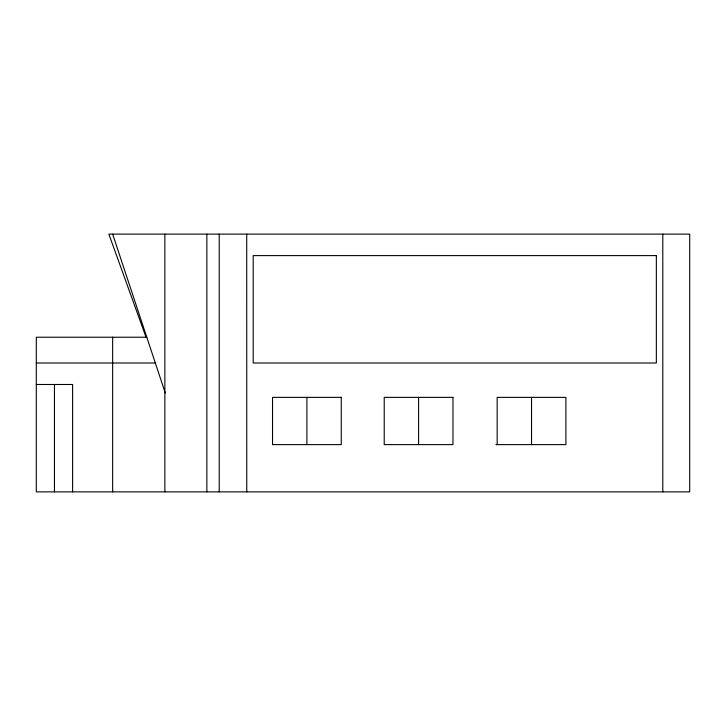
<?xml version="1.0" encoding="UTF-8"?>
<svg xmlns="http://www.w3.org/2000/svg" width="726" height="726" viewBox="0 0 726 726"><rect width="100%" height="100%" fill="white"/><g stroke="black" fill="none" stroke-linecap="round" stroke-linejoin="round"><path stroke-width="1.09" d="M146.797 337.227L36.3 337.227L36.3 491.874L689.7 491.874L689.7 234.126L108.864 234.126L146.035 337.227M36.3 363L155.328 363M36.3 384.481L72.609 384.481L72.609 491.874M495.912 444.621L565.899 444.621L565.899 397.367L497.165 397.367L497.165 444.621M112.648 234.126L165.292 393.075M662.793 234.126L662.793 491.874M531.532 397.367L531.532 444.621M418.593 397.367L418.593 444.621M306.898 397.367L306.898 444.621M246.713 234.126L246.758 491.874M219.225 234.126L219.225 491.874M206.856 234.126L206.856 491.874M164.856 234.126L164.856 491.874M112.648 337.227L112.648 491.874M54.459 384.481L54.459 491.874M656.349 255.606L253.202 255.606L253.202 363L656.349 363L656.349 255.606M341.265 397.367L272.531 397.367L272.531 444.621L341.265 444.621L341.265 397.367M452.96 397.367L384.226 397.367L384.226 444.621L452.96 444.621L452.96 397.367"/></g></svg>
